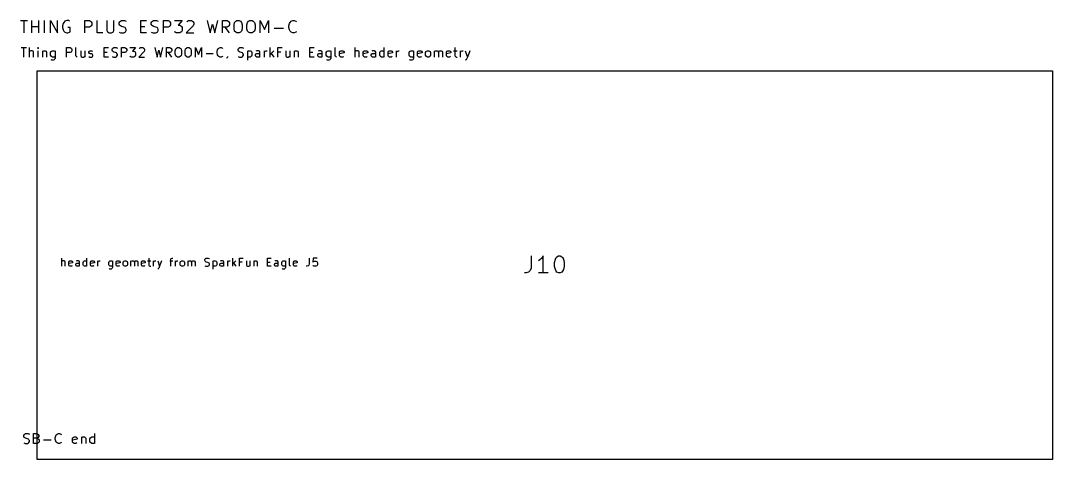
# Model space of a CAD drawing. Header units: inches. Extents: x -0.84 to 5.31, y 0.07 to 4.14.
# Drawn here: x 0.716 to 3.104, y 1.696 to 2.712 of the extents above; entities that cross this region are included whole.
import ezdxf

# ---------------------------------------------------------------- set-up
doc = ezdxf.new("R2010")
doc.units = ezdxf.units.IN
doc.header["$MEASUREMENT"] = 0
doc.layers.add('F.Silkscreen', color=41, linetype='CONTINUOUS', true_color=0xf2eda1)

msp = doc.modelspace()

# ---------------------------------------------------------------- linework, layer by layer
at = {"layer": 'F.Silkscreen', "linetype": 'CONTINUOUS'}
for p, q in [((0.7158, 2.7123), (0.732, 2.7123)), ((0.7239, 2.684), (0.7239, 2.7123)), ((0.7415, 2.684), (0.7415, 2.7123)), ((0.7577, 2.684), (0.7577, 2.7123)), ((0.7712, 2.684), (0.7712, 2.7123)), ((0.7847, 2.684), (0.7847, 2.7123)), ((0.7847, 2.7123), (0.8009, 2.684)), ((0.8009, 2.684), (0.8009, 2.7123)), ((0.8144, 2.7056), (0.813, 2.7002)), ((0.813, 2.7002), (0.813, 2.6961)), ((0.8157, 2.7083), (0.8144, 2.7056)), ((0.8184, 2.711), (0.8157, 2.7083)), ((0.8225, 2.7123), (0.8184, 2.711)), ((0.8265, 2.7123), (0.8225, 2.7123)), ((0.8292, 2.711), (0.8265, 2.7123)), ((0.8643, 2.684), (0.8643, 2.7123)), ((0.8643, 2.7123), (0.8751, 2.7123)), ((0.8751, 2.7123), (0.8778, 2.711)), ((0.8778, 2.711), (0.8792, 2.7096)), ((0.8792, 2.7002), (0.8778, 2.6988)), ((0.8792, 2.7096), (0.8805, 2.7069)), ((0.8805, 2.7029), (0.8792, 2.7002)), ((0.8805, 2.7069), (0.8805, 2.7029)), ((0.8927, 2.684), (0.8927, 2.7123)), ((0.9156, 2.7123), (0.9156, 2.6894)), ((0.9318, 2.6894), (0.9318, 2.7123)), ((0.944, 2.7069), (0.9453, 2.7096)), ((0.944, 2.7042), (0.944, 2.7069)), ((0.9453, 2.7015), (0.944, 2.7042)), ((0.9453, 2.7096), (0.9467, 2.711)), ((0.9467, 2.7002), (0.9453, 2.7015)), ((0.9467, 2.711), (0.9494, 2.7123)), ((0.9494, 2.6988), (0.9467, 2.7002)), ((0.9494, 2.7123), (0.9561, 2.7123)), ((0.9561, 2.7123), (0.9602, 2.711)), ((0.9939, 2.684), (0.9939, 2.7123)), ((0.9939, 2.7123), (1.0074, 2.7123)), ((1.0182, 2.7069), (1.0196, 2.7096)), ((1.0182, 2.7042), (1.0182, 2.7069)), ((1.0196, 2.7015), (1.0182, 2.7042)), ((1.0196, 2.7096), (1.0209, 2.711)), ((1.0209, 2.7002), (1.0196, 2.7015)), ((1.0209, 2.711), (1.0236, 2.7123)), ((1.0236, 2.6988), (1.0209, 2.7002)), ((1.0236, 2.7123), (1.0304, 2.7123)), ((1.0304, 2.7123), (1.0344, 2.711)), ((1.0466, 2.684), (1.0466, 2.7123)), ((1.0466, 2.7123), (1.0574, 2.7123)), ((1.0574, 2.7123), (1.0601, 2.711)), ((1.0601, 2.711), (1.0614, 2.7096)), ((1.0614, 2.7002), (1.0601, 2.6988)), ((1.0614, 2.7096), (1.0628, 2.7069)), ((1.0628, 2.7029), (1.0614, 2.7002)), ((1.0628, 2.7069), (1.0628, 2.7029)), ((1.0722, 2.7123), (1.0897, 2.7123)), ((1.0897, 2.7123), (1.0803, 2.7015)), ((1.0803, 2.7015), (1.0843, 2.7015)), ((1.0843, 2.7015), (1.087, 2.7002)), ((1.087, 2.7002), (1.0884, 2.6988)), ((1.1154, 2.7002), (1.0992, 2.684)), ((1.1005, 2.7096), (1.1019, 2.711)), ((1.1019, 2.711), (1.1046, 2.7123)), ((1.1046, 2.7123), (1.1113, 2.7123)), ((1.1113, 2.7123), (1.114, 2.711)), ((1.114, 2.711), (1.1154, 2.7096)), ((1.1154, 2.7096), (1.1167, 2.7069)), ((1.1167, 2.7042), (1.1154, 2.7002)), ((1.1167, 2.7069), (1.1167, 2.7042)), ((1.1478, 2.7123), (1.1545, 2.684)), ((1.1545, 2.684), (1.1599, 2.7042)), ((1.1599, 2.7042), (1.1653, 2.684)), ((1.1653, 2.684), (1.1721, 2.7123)), ((1.1829, 2.684), (1.1829, 2.7123)), ((1.1829, 2.7123), (1.1937, 2.7123)), ((1.1937, 2.7123), (1.1964, 2.711)), ((1.1964, 2.711), (1.1977, 2.7096)), ((1.1977, 2.7002), (1.1964, 2.6988)), ((1.1977, 2.7096), (1.1991, 2.7069)), ((1.1991, 2.7029), (1.1977, 2.7002)), ((1.1991, 2.7069), (1.1991, 2.7029)), ((1.2099, 2.7029), (1.2112, 2.7083)), ((1.2099, 2.6934), (1.2099, 2.7029)), ((1.2112, 2.7083), (1.2139, 2.711)), ((1.2139, 2.711), (1.2166, 2.7123)), ((1.2166, 2.7123), (1.222, 2.7123)), ((1.222, 2.7123), (1.2247, 2.711)), ((1.2247, 2.711), (1.2274, 2.7083)), ((1.2274, 2.7083), (1.2288, 2.7029)), ((1.2288, 2.7029), (1.2288, 2.6934)), ((1.2396, 2.7029), (1.2409, 2.7083)), ((1.2396, 2.6934), (1.2396, 2.7029)), ((1.2409, 2.7083), (1.2436, 2.711)), ((1.2436, 2.711), (1.2463, 2.7123)), ((1.2463, 2.7123), (1.2517, 2.7123)), ((1.2517, 2.7123), (1.2544, 2.711)), ((1.2544, 2.711), (1.2571, 2.7083)), ((1.2571, 2.7083), (1.2585, 2.7029)), ((1.2585, 2.7029), (1.2585, 2.6934)), ((1.2706, 2.684), (1.2706, 2.7123)), ((1.2706, 2.7123), (1.2801, 2.6921)), ((1.2801, 2.6921), (1.2895, 2.7123)), ((1.2895, 2.7123), (1.2895, 2.684)), ((1.3368, 2.7002), (1.3381, 2.7056)), ((1.3368, 2.6961), (1.3368, 2.7002)), ((1.3381, 2.7056), (1.3395, 2.7083)), ((1.3395, 2.7083), (1.3422, 2.711)), ((1.3422, 2.711), (1.3462, 2.7123)), ((1.3462, 2.7123), (1.3489, 2.7123)), ((1.3489, 2.7123), (1.353, 2.711)), ((1.353, 2.711), (1.3543, 2.7096)), ((0.7415, 2.6988), (0.7577, 2.6988)), ((0.813, 2.6961), (0.8144, 2.6907)), ((0.8144, 2.6907), (0.8157, 2.688)), ((0.8157, 2.688), (0.8184, 2.6853)), ((0.8184, 2.6853), (0.8225, 2.684)), ((0.8225, 2.684), (0.8252, 2.684)), ((0.8306, 2.6961), (0.8252, 2.6961)), ((0.8252, 2.684), (0.8292, 2.6853)), ((0.8292, 2.6853), (0.8306, 2.6867)), ((0.8306, 2.6867), (0.8306, 2.6961)), ((0.8751, 2.6975), (0.8643, 2.6975)), ((0.8778, 2.6988), (0.8751, 2.6975)), ((0.9062, 2.684), (0.8927, 2.684)), ((0.9156, 2.6894), (0.917, 2.6867)), ((0.917, 2.6867), (0.9183, 2.6853)), ((0.9183, 2.6853), (0.921, 2.684)), ((0.921, 2.684), (0.9264, 2.684)), ((0.9264, 2.684), (0.9291, 2.6853)), ((0.9291, 2.6853), (0.9305, 2.6867)), ((0.9305, 2.6867), (0.9318, 2.6894)), ((0.944, 2.6853), (0.948, 2.684)), ((0.948, 2.684), (0.9548, 2.684)), ((0.9548, 2.6975), (0.9494, 2.6988)), ((0.9575, 2.6961), (0.9548, 2.6975)), ((0.9548, 2.684), (0.9575, 2.6853)), ((0.9588, 2.6948), (0.9575, 2.6961)), ((0.9575, 2.6853), (0.9588, 2.6867)), ((0.9602, 2.6921), (0.9588, 2.6948)), ((0.9588, 2.6867), (0.9602, 2.6894)), ((0.9602, 2.6894), (0.9602, 2.6921)), ((0.9939, 2.6988), (1.0034, 2.6988)), ((1.0074, 2.684), (0.9939, 2.684)), ((1.0182, 2.6853), (1.0223, 2.684)), ((1.0223, 2.684), (1.029, 2.684)), ((1.029, 2.6975), (1.0236, 2.6988)), ((1.0317, 2.6961), (1.029, 2.6975)), ((1.029, 2.684), (1.0317, 2.6853)), ((1.0331, 2.6948), (1.0317, 2.6961)), ((1.0317, 2.6853), (1.0331, 2.6867)), ((1.0344, 2.6921), (1.0331, 2.6948)), ((1.0331, 2.6867), (1.0344, 2.6894)), ((1.0344, 2.6894), (1.0344, 2.6921)), ((1.0574, 2.6975), (1.0466, 2.6975)), ((1.0601, 2.6988), (1.0574, 2.6975)), ((1.0736, 2.6853), (1.0722, 2.6867)), ((1.0763, 2.684), (1.0736, 2.6853)), ((1.0843, 2.684), (1.0763, 2.684)), ((1.087, 2.6853), (1.0843, 2.684)), ((1.0884, 2.6867), (1.087, 2.6853)), ((1.0884, 2.6988), (1.0897, 2.6961)), ((1.0897, 2.6894), (1.0884, 2.6867)), ((1.0897, 2.6961), (1.0897, 2.6894)), ((1.0992, 2.684), (1.1167, 2.684)), ((1.1937, 2.6975), (1.1829, 2.6975)), ((1.1991, 2.684), (1.1896, 2.6975)), ((1.1964, 2.6988), (1.1937, 2.6975)), ((1.2112, 2.688), (1.2099, 2.6934)), ((1.2139, 2.6853), (1.2112, 2.688)), ((1.2166, 2.684), (1.2139, 2.6853)), ((1.222, 2.684), (1.2166, 2.684)), ((1.2247, 2.6853), (1.222, 2.684)), ((1.2274, 2.688), (1.2247, 2.6853)), ((1.2288, 2.6934), (1.2274, 2.688)), ((1.2409, 2.688), (1.2396, 2.6934)), ((1.2436, 2.6853), (1.2409, 2.688)), ((1.2463, 2.684), (1.2436, 2.6853)), ((1.2517, 2.684), (1.2463, 2.684)), ((1.2544, 2.6853), (1.2517, 2.684)), ((1.2571, 2.688), (1.2544, 2.6853)), ((1.2585, 2.6934), (1.2571, 2.688)), ((1.303, 2.6948), (1.3246, 2.6948)), ((1.3381, 2.6907), (1.3368, 2.6961)), ((1.3395, 2.688), (1.3381, 2.6907)), ((1.3422, 2.6853), (1.3395, 2.688)), ((1.3462, 2.684), (1.3422, 2.6853)), ((1.3489, 2.684), (1.3462, 2.684)), ((1.353, 2.6853), (1.3489, 2.684)), ((1.3543, 2.6867), (1.353, 2.6853)), ((0.7171, 2.6497), (0.7295, 2.6497)), ((0.7233, 2.628), (0.7233, 2.6497)), ((0.7367, 2.628), (0.7367, 2.6497)), ((0.7377, 2.6414), (0.7367, 2.6404)), ((0.7398, 2.6425), (0.7377, 2.6414)), ((0.7429, 2.6425), (0.7398, 2.6425)), ((0.7449, 2.6414), (0.7429, 2.6425)), ((0.746, 2.6394), (0.7449, 2.6414)), ((0.746, 2.628), (0.746, 2.6394)), ((0.7563, 2.6497), (0.7552, 2.6486)), ((0.7552, 2.6486), (0.7563, 2.6476)), ((0.7573, 2.6486), (0.7563, 2.6497)), ((0.7563, 2.6497), (0.7563, 2.6476)), ((0.7563, 2.6476), (0.7573, 2.6486)), ((0.7563, 2.628), (0.7563, 2.6425)), ((0.7666, 2.6425), (0.7666, 2.628)), ((0.7666, 2.6404), (0.7676, 2.6414)), ((0.7676, 2.6414), (0.7697, 2.6425)), ((0.7697, 2.6425), (0.7728, 2.6425)), ((0.7728, 2.6425), (0.7748, 2.6414)), ((0.7748, 2.6414), (0.7759, 2.6394)), ((0.7759, 2.6394), (0.7759, 2.628)), ((0.7852, 2.6383), (0.7862, 2.6404)), ((0.7852, 2.6321), (0.7852, 2.6383)), ((0.7862, 2.6301), (0.7852, 2.6321)), ((0.7862, 2.6404), (0.7872, 2.6414)), ((0.7872, 2.6291), (0.7862, 2.6301)), ((0.7872, 2.6414), (0.7893, 2.6425)), ((0.7893, 2.628), (0.7872, 2.6291)), ((0.7893, 2.6425), (0.7934, 2.6425)), ((0.7934, 2.628), (0.7893, 2.628)), ((0.7934, 2.6425), (0.7955, 2.6414)), ((0.7955, 2.6291), (0.7934, 2.628)), ((0.7955, 2.6425), (0.7955, 2.6249)), ((0.8223, 2.628), (0.8223, 2.6497)), ((0.8223, 2.6497), (0.8305, 2.6497)), ((0.8305, 2.6383), (0.8223, 2.6383)), ((0.8305, 2.6497), (0.8326, 2.6486)), ((0.8326, 2.6394), (0.8305, 2.6383)), ((0.8326, 2.6486), (0.8336, 2.6476)), ((0.8336, 2.6404), (0.8326, 2.6394)), ((0.8336, 2.6476), (0.8346, 2.6456)), ((0.8346, 2.6425), (0.8336, 2.6404)), ((0.8346, 2.6456), (0.8346, 2.6425)), ((0.8439, 2.6311), (0.8439, 2.6497)), ((0.845, 2.6291), (0.8439, 2.6311)), ((0.847, 2.628), (0.845, 2.6291)), ((0.8553, 2.6425), (0.8553, 2.6311)), ((0.8553, 2.6311), (0.8563, 2.6291)), ((0.8563, 2.6291), (0.8584, 2.628)), ((0.8584, 2.628), (0.8615, 2.628)), ((0.8615, 2.628), (0.8635, 2.6291)), ((0.8635, 2.6291), (0.8645, 2.6301)), ((0.8645, 2.6425), (0.8645, 2.628)), ((0.8738, 2.6394), (0.8749, 2.6414)), ((0.8738, 2.6383), (0.8738, 2.6394)), ((0.8749, 2.6363), (0.8738, 2.6383)), ((0.8738, 2.6291), (0.8759, 2.628)), ((0.8749, 2.6414), (0.8769, 2.6425)), ((0.8769, 2.6352), (0.8749, 2.6363)), ((0.8759, 2.628), (0.88, 2.628)), ((0.8769, 2.6425), (0.88, 2.6425)), ((0.88, 2.6352), (0.8769, 2.6352)), ((0.88, 2.6425), (0.8821, 2.6414)), ((0.8821, 2.6342), (0.88, 2.6352)), ((0.88, 2.628), (0.8821, 2.6291)), ((0.8831, 2.6321), (0.8821, 2.6342)), ((0.8821, 2.6291), (0.8831, 2.6311)), ((0.8831, 2.6311), (0.8831, 2.6321)), ((0.9089, 2.628), (0.9089, 2.6497)), ((0.9089, 2.6497), (0.9192, 2.6497)), ((0.9089, 2.6394), (0.9161, 2.6394)), ((0.9192, 2.628), (0.9089, 2.628)), ((0.9274, 2.6456), (0.9285, 2.6476)), ((0.9274, 2.6435), (0.9274, 2.6456)), ((0.9285, 2.6414), (0.9274, 2.6435)), ((0.9274, 2.6291), (0.9305, 2.628)), ((0.9285, 2.6476), (0.9295, 2.6486)), ((0.9295, 2.6404), (0.9285, 2.6414)), ((0.9295, 2.6486), (0.9316, 2.6497)), ((0.9316, 2.6394), (0.9295, 2.6404)), ((0.9305, 2.628), (0.9357, 2.628)), ((0.9316, 2.6497), (0.9367, 2.6497)), ((0.9357, 2.6383), (0.9316, 2.6394)), ((0.9378, 2.6373), (0.9357, 2.6383)), ((0.9357, 2.628), (0.9378, 2.6291)), ((0.9367, 2.6497), (0.9398, 2.6486)), ((0.9388, 2.6363), (0.9378, 2.6373)), ((0.9378, 2.6291), (0.9388, 2.6301)), ((0.9398, 2.6342), (0.9388, 2.6363)), ((0.9388, 2.6301), (0.9398, 2.6321)), ((0.9398, 2.6321), (0.9398, 2.6342)), ((0.9491, 2.628), (0.9491, 2.6497)), ((0.9491, 2.6497), (0.9573, 2.6497)), ((0.9573, 2.6383), (0.9491, 2.6383)), ((0.9573, 2.6497), (0.9594, 2.6486)), ((0.9594, 2.6394), (0.9573, 2.6383)), ((0.9594, 2.6486), (0.9604, 2.6476)), ((0.9604, 2.6404), (0.9594, 2.6394)), ((0.9604, 2.6476), (0.9615, 2.6456)), ((0.9615, 2.6425), (0.9604, 2.6404)), ((0.9615, 2.6456), (0.9615, 2.6425)), ((0.9687, 2.6497), (0.9821, 2.6497)), ((0.9697, 2.6291), (0.9687, 2.6301)), ((0.9718, 2.628), (0.9697, 2.6291)), ((0.978, 2.628), (0.9718, 2.628)), ((0.9821, 2.6497), (0.9749, 2.6414)), ((0.9749, 2.6414), (0.978, 2.6414)), ((0.978, 2.6414), (0.98, 2.6404)), ((0.98, 2.6291), (0.978, 2.628)), ((0.98, 2.6404), (0.9811, 2.6394)), ((0.9811, 2.6301), (0.98, 2.6291)), ((0.9811, 2.6394), (0.9821, 2.6373)), ((0.9821, 2.6321), (0.9811, 2.6301)), ((0.9821, 2.6373), (0.9821, 2.6321)), ((1.0017, 2.6404), (0.9893, 2.628)), ((0.9893, 2.628), (1.0027, 2.628)), ((0.9903, 2.6476), (0.9914, 2.6486)), ((0.9914, 2.6486), (0.9934, 2.6497)), ((0.9934, 2.6497), (0.9986, 2.6497)), ((0.9986, 2.6497), (1.0007, 2.6486)), ((1.0007, 2.6486), (1.0017, 2.6476)), ((1.0017, 2.6476), (1.0027, 2.6456)), ((1.0027, 2.6435), (1.0017, 2.6404)), ((1.0027, 2.6456), (1.0027, 2.6435)), ((1.0264, 2.6497), (1.0316, 2.628)), ((1.0316, 2.628), (1.0357, 2.6435)), ((1.0357, 2.6435), (1.0398, 2.628)), ((1.0398, 2.628), (1.045, 2.6497)), ((1.0532, 2.628), (1.0532, 2.6497)), ((1.0532, 2.6497), (1.0615, 2.6497)), ((1.0615, 2.6383), (1.0532, 2.6383)), ((1.0656, 2.628), (1.0584, 2.6383)), ((1.0615, 2.6497), (1.0636, 2.6486)), ((1.0636, 2.6394), (1.0615, 2.6383)), ((1.0636, 2.6486), (1.0646, 2.6476)), ((1.0646, 2.6404), (1.0636, 2.6394)), ((1.0646, 2.6476), (1.0656, 2.6456)), ((1.0656, 2.6425), (1.0646, 2.6404)), ((1.0656, 2.6456), (1.0656, 2.6425)), ((1.0739, 2.6425), (1.0749, 2.6466)), ((1.0739, 2.6352), (1.0739, 2.6425)), ((1.0749, 2.6311), (1.0739, 2.6352)), ((1.0749, 2.6466), (1.077, 2.6486)), ((1.077, 2.6291), (1.0749, 2.6311)), ((1.077, 2.6486), (1.079, 2.6497)), ((1.079, 2.628), (1.077, 2.6291)), ((1.079, 2.6497), (1.0831, 2.6497)), ((1.0831, 2.628), (1.079, 2.628)), ((1.0831, 2.6497), (1.0852, 2.6486)), ((1.0852, 2.6291), (1.0831, 2.628)), ((1.0852, 2.6486), (1.0873, 2.6466)), ((1.0873, 2.6311), (1.0852, 2.6291)), ((1.0873, 2.6466), (1.0883, 2.6425)), ((1.0883, 2.6352), (1.0873, 2.6311)), ((1.0883, 2.6425), (1.0883, 2.6352)), ((1.0966, 2.6425), (1.0976, 2.6466)), ((1.0966, 2.6352), (1.0966, 2.6425)), ((1.0976, 2.6311), (1.0966, 2.6352)), ((1.0976, 2.6466), (1.0996, 2.6486)), ((1.0996, 2.6291), (1.0976, 2.6311)), ((1.0996, 2.6486), (1.1017, 2.6497)), ((1.1017, 2.628), (1.0996, 2.6291)), ((1.1017, 2.6497), (1.1058, 2.6497)), ((1.1058, 2.628), (1.1017, 2.628)), ((1.1058, 2.6497), (1.1079, 2.6486)), ((1.1079, 2.6291), (1.1058, 2.628)), ((1.1079, 2.6486), (1.11, 2.6466)), ((1.11, 2.6311), (1.1079, 2.6291)), ((1.11, 2.6466), (1.111, 2.6425)), ((1.111, 2.6352), (1.11, 2.6311)), ((1.111, 2.6425), (1.111, 2.6352)), ((1.1203, 2.628), (1.1203, 2.6497)), ((1.1203, 2.6497), (1.1275, 2.6342)), ((1.1275, 2.6342), (1.1347, 2.6497)), ((1.1347, 2.6497), (1.1347, 2.628)), ((1.145, 2.6363), (1.1615, 2.6363)), ((1.1708, 2.6404), (1.1718, 2.6445)), ((1.1708, 2.6373), (1.1708, 2.6404)), ((1.1718, 2.6332), (1.1708, 2.6373)), ((1.1718, 2.6445), (1.1729, 2.6466)), ((1.1729, 2.6311), (1.1718, 2.6332)), ((1.1729, 2.6466), (1.1749, 2.6486)), ((1.1749, 2.6291), (1.1729, 2.6311)), ((1.1749, 2.6486), (1.178, 2.6497)), ((1.178, 2.628), (1.1749, 2.6291)), ((1.178, 2.6497), (1.1801, 2.6497)), ((1.1801, 2.628), (1.178, 2.628)), ((1.1801, 2.6497), (1.1832, 2.6486)), ((1.1832, 2.6291), (1.1801, 2.628)), ((1.1832, 2.6486), (1.1842, 2.6476)), ((1.1842, 2.6301), (1.1832, 2.6291)), ((1.1945, 2.628), (1.1935, 2.626)), ((1.1945, 2.6291), (1.1945, 2.628)), ((1.2193, 2.6456), (1.2203, 2.6476)), ((1.2193, 2.6435), (1.2193, 2.6456)), ((1.2203, 2.6414), (1.2193, 2.6435)), ((1.2193, 2.6291), (1.2223, 2.628)), ((1.2203, 2.6476), (1.2213, 2.6486)), ((1.2213, 2.6404), (1.2203, 2.6414)), ((1.2213, 2.6486), (1.2234, 2.6497)), ((1.2234, 2.6394), (1.2213, 2.6404)), ((1.2223, 2.628), (1.2275, 2.628)), ((1.2234, 2.6497), (1.2285, 2.6497)), ((1.2275, 2.6383), (1.2234, 2.6394)), ((1.2296, 2.6373), (1.2275, 2.6383)), ((1.2275, 2.628), (1.2296, 2.6291)), ((1.2285, 2.6497), (1.2316, 2.6486)), ((1.2306, 2.6363), (1.2296, 2.6373)), ((1.2296, 2.6291), (1.2306, 2.6301)), ((1.2316, 2.6342), (1.2306, 2.6363)), ((1.2306, 2.6301), (1.2316, 2.6321)), ((1.2316, 2.6321), (1.2316, 2.6342)), ((1.2409, 2.6425), (1.2409, 2.6208)), ((1.2409, 2.6414), (1.243, 2.6425)), ((1.243, 2.628), (1.2409, 2.6291)), ((1.243, 2.6425), (1.2471, 2.6425)), ((1.2471, 2.628), (1.243, 2.628)), ((1.2471, 2.6425), (1.2492, 2.6414)), ((1.2492, 2.6291), (1.2471, 2.628)), ((1.2492, 2.6414), (1.2502, 2.6404)), ((1.2502, 2.6301), (1.2492, 2.6291)), ((1.2502, 2.6404), (1.2512, 2.6383)), ((1.2512, 2.6321), (1.2502, 2.6301)), ((1.2512, 2.6383), (1.2512, 2.6321)), ((1.2595, 2.6332), (1.2605, 2.6352)), ((1.2595, 2.6311), (1.2595, 2.6332)), ((1.2605, 2.6291), (1.2595, 2.6311)), ((1.2626, 2.6425), (1.2605, 2.6414)), ((1.2605, 2.6352), (1.2626, 2.6363)), ((1.2626, 2.628), (1.2605, 2.6291)), ((1.2667, 2.6425), (1.2626, 2.6425)), ((1.2626, 2.6363), (1.2677, 2.6363)), ((1.2677, 2.628), (1.2626, 2.628)), ((1.2687, 2.6414), (1.2667, 2.6425)), ((1.2677, 2.6363), (1.2698, 2.6373)), ((1.2698, 2.6291), (1.2677, 2.628)), ((1.2698, 2.6394), (1.2687, 2.6414)), ((1.2698, 2.628), (1.2698, 2.6394)), ((1.2801, 2.628), (1.2801, 2.6425)), ((1.2801, 2.6383), (1.2811, 2.6404)), ((1.2811, 2.6404), (1.2822, 2.6414)), ((1.2822, 2.6414), (1.2842, 2.6425)), ((1.2842, 2.6425), (1.2863, 2.6425)), ((1.2935, 2.628), (1.2935, 2.6497)), ((1.3017, 2.6425), (1.2935, 2.6342)), ((1.2956, 2.6363), (1.3017, 2.628)), ((1.311, 2.628), (1.311, 2.6497)), ((1.311, 2.6497), (1.3213, 2.6497)), ((1.3182, 2.6394), (1.311, 2.6394)), ((1.3296, 2.6425), (1.3296, 2.6311)), ((1.3296, 2.6311), (1.3306, 2.6291)), ((1.3306, 2.6291), (1.3327, 2.628)), ((1.3327, 2.628), (1.3358, 2.628)), ((1.3358, 2.628), (1.3378, 2.6291)), ((1.3378, 2.6291), (1.3389, 2.6301)), ((1.3389, 2.6425), (1.3389, 2.628)), ((1.3492, 2.6425), (1.3492, 2.628)), ((1.3492, 2.6404), (1.3502, 2.6414)), ((1.3502, 2.6414), (1.3523, 2.6425)), ((1.3523, 2.6425), (1.3554, 2.6425)), ((1.3554, 2.6425), (1.3574, 2.6414)), ((1.3574, 2.6414), (1.3585, 2.6394)), ((1.3585, 2.6394), (1.3585, 2.628)), ((1.3853, 2.628), (1.3853, 2.6497)), ((1.3853, 2.6497), (1.3956, 2.6497)), ((1.3853, 2.6394), (1.3925, 2.6394)), ((1.3956, 2.628), (1.3853, 2.628)), ((1.4038, 2.6332), (1.4049, 2.6352)), ((1.4038, 2.6311), (1.4038, 2.6332)), ((1.4049, 2.6291), (1.4038, 2.6311)), ((1.4069, 2.6425), (1.4049, 2.6414)), ((1.4049, 2.6352), (1.4069, 2.6363)), ((1.4069, 2.628), (1.4049, 2.6291)), ((1.411, 2.6425), (1.4069, 2.6425)), ((1.4069, 2.6363), (1.4121, 2.6363)), ((1.4121, 2.628), (1.4069, 2.628)), ((1.4131, 2.6414), (1.411, 2.6425)), ((1.4121, 2.6363), (1.4141, 2.6373)), ((1.4141, 2.6291), (1.4121, 2.628)), ((1.4141, 2.6394), (1.4131, 2.6414)), ((1.4141, 2.628), (1.4141, 2.6394)), ((1.4234, 2.6383), (1.4244, 2.6404)), ((1.4234, 2.6321), (1.4234, 2.6383)), ((1.4244, 2.6301), (1.4234, 2.6321)), ((1.4244, 2.6404), (1.4255, 2.6414)), ((1.4255, 2.6291), (1.4244, 2.6301)), ((1.4255, 2.6414), (1.4275, 2.6425)), ((1.4275, 2.628), (1.4255, 2.6291)), ((1.4275, 2.6425), (1.4317, 2.6425)), ((1.4317, 2.628), (1.4275, 2.628)), ((1.4317, 2.6425), (1.4337, 2.6414)), ((1.4337, 2.6291), (1.4317, 2.628)), ((1.4337, 2.6425), (1.4337, 2.6249)), ((1.444, 2.6311), (1.444, 2.6497)), ((1.4451, 2.6291), (1.444, 2.6311)), ((1.4471, 2.628), (1.4451, 2.6291)), ((1.4543, 2.6394), (1.4554, 2.6414)), ((1.4543, 2.6311), (1.4543, 2.6394)), ((1.4647, 2.6373), (1.4543, 2.6352)), ((1.4554, 2.6291), (1.4543, 2.6311)), ((1.4554, 2.6414), (1.4574, 2.6425)), ((1.4574, 2.628), (1.4554, 2.6291)), ((1.4574, 2.6425), (1.4616, 2.6425)), ((1.4616, 2.628), (1.4574, 2.628)), ((1.4616, 2.6425), (1.4636, 2.6414)), ((1.4636, 2.6291), (1.4616, 2.628)), ((1.4636, 2.6414), (1.4647, 2.6394)), ((1.4647, 2.6394), (1.4647, 2.6373)), ((1.4904, 2.628), (1.4904, 2.6497)), ((1.4915, 2.6414), (1.4904, 2.6404)), ((1.4935, 2.6425), (1.4915, 2.6414)), ((1.4966, 2.6425), (1.4935, 2.6425)), ((1.4987, 2.6414), (1.4966, 2.6425)), ((1.4997, 2.6394), (1.4987, 2.6414)), ((1.4997, 2.628), (1.4997, 2.6394)), ((1.509, 2.6394), (1.51, 2.6414)), ((1.509, 2.6311), (1.509, 2.6394)), ((1.5193, 2.6373), (1.509, 2.6352)), ((1.51, 2.6291), (1.509, 2.6311)), ((1.51, 2.6414), (1.5121, 2.6425)), ((1.5121, 2.628), (1.51, 2.6291)), ((1.5121, 2.6425), (1.5162, 2.6425)), ((1.5162, 2.628), (1.5121, 2.628)), ((1.5162, 2.6425), (1.5183, 2.6414)), ((1.5183, 2.6291), (1.5162, 2.628)), ((1.5183, 2.6414), (1.5193, 2.6394)), ((1.5193, 2.6394), (1.5193, 2.6373)), ((1.5276, 2.6332), (1.5286, 2.6352)), ((1.5276, 2.6311), (1.5276, 2.6332)), ((1.5286, 2.6291), (1.5276, 2.6311)), ((1.5307, 2.6425), (1.5286, 2.6414)), ((1.5286, 2.6352), (1.5307, 2.6363)), ((1.5307, 2.628), (1.5286, 2.6291)), ((1.5348, 2.6425), (1.5307, 2.6425)), ((1.5307, 2.6363), (1.5358, 2.6363)), ((1.5358, 2.628), (1.5307, 2.628)), ((1.5368, 2.6414), (1.5348, 2.6425)), ((1.5358, 2.6363), (1.5379, 2.6373)), ((1.5379, 2.6291), (1.5358, 2.628)), ((1.5379, 2.6394), (1.5368, 2.6414)), ((1.5379, 2.628), (1.5379, 2.6394)), ((1.5472, 2.6383), (1.5482, 2.6404)), ((1.5472, 2.6321), (1.5472, 2.6383)), ((1.5482, 2.6301), (1.5472, 2.6321)), ((1.5482, 2.6404), (1.5492, 2.6414)), ((1.5492, 2.6291), (1.5482, 2.6301)), ((1.5492, 2.6414), (1.5513, 2.6425)), ((1.5513, 2.628), (1.5492, 2.6291)), ((1.5513, 2.6425), (1.5554, 2.6425)), ((1.5554, 2.628), (1.5513, 2.628)), ((1.5554, 2.6425), (1.5575, 2.6414)), ((1.5575, 2.6291), (1.5554, 2.628)), ((1.5575, 2.628), (1.5575, 2.6497)), ((1.5667, 2.6394), (1.5678, 2.6414)), ((1.5667, 2.6311), (1.5667, 2.6394)), ((1.5771, 2.6373), (1.5667, 2.6352)), ((1.5678, 2.6291), (1.5667, 2.6311)), ((1.5678, 2.6414), (1.5698, 2.6425)), ((1.5698, 2.628), (1.5678, 2.6291)), ((1.5698, 2.6425), (1.574, 2.6425)), ((1.574, 2.628), (1.5698, 2.628)), ((1.574, 2.6425), (1.576, 2.6414)), ((1.576, 2.6291), (1.574, 2.628)), ((1.576, 2.6414), (1.5771, 2.6394)), ((1.5771, 2.6394), (1.5771, 2.6373)), ((1.5863, 2.628), (1.5863, 2.6425)), ((1.5863, 2.6383), (1.5874, 2.6404)), ((1.5874, 2.6404), (1.5884, 2.6414)), ((1.5884, 2.6414), (1.5905, 2.6425)), ((1.5905, 2.6425), (1.5925, 2.6425)), ((1.6152, 2.6383), (1.6162, 2.6404)), ((1.6152, 2.6321), (1.6152, 2.6383)), ((1.6162, 2.6301), (1.6152, 2.6321)), ((1.6162, 2.6404), (1.6173, 2.6414)), ((1.6173, 2.6291), (1.6162, 2.6301)), ((1.6173, 2.6414), (1.6193, 2.6425)), ((1.6193, 2.628), (1.6173, 2.6291)), ((1.6193, 2.6425), (1.6235, 2.6425)), ((1.6235, 2.628), (1.6193, 2.628)), ((1.6235, 2.6425), (1.6255, 2.6414)), ((1.6255, 2.6291), (1.6235, 2.628)), ((1.6255, 2.6425), (1.6255, 2.6249)), ((1.6348, 2.6394), (1.6358, 2.6414)), ((1.6348, 2.6311), (1.6348, 2.6394)), ((1.6451, 2.6373), (1.6348, 2.6352)), ((1.6358, 2.6291), (1.6348, 2.6311)), ((1.6358, 2.6414), (1.6379, 2.6425)), ((1.6379, 2.628), (1.6358, 2.6291)), ((1.6379, 2.6425), (1.642, 2.6425)), ((1.642, 2.628), (1.6379, 2.628)), ((1.642, 2.6425), (1.6441, 2.6414)), ((1.6441, 2.6291), (1.642, 2.628)), ((1.6441, 2.6414), (1.6451, 2.6394)), ((1.6451, 2.6394), (1.6451, 2.6373)), ((1.6534, 2.6383), (1.6544, 2.6404)), ((1.6534, 2.6321), (1.6534, 2.6383)), ((1.6544, 2.6301), (1.6534, 2.6321)), ((1.6544, 2.6404), (1.6554, 2.6414)), ((1.6554, 2.6291), (1.6544, 2.6301)), ((1.6554, 2.6414), (1.6575, 2.6425)), ((1.6575, 2.628), (1.6554, 2.6291)), ((1.6575, 2.6425), (1.6606, 2.6425)), ((1.6606, 2.628), (1.6575, 2.628)), ((1.6606, 2.6425), (1.6626, 2.6414)), ((1.6626, 2.6291), (1.6606, 2.628)), ((1.6626, 2.6414), (1.6637, 2.6404)), ((1.6637, 2.6301), (1.6626, 2.6291)), ((1.6637, 2.6404), (1.6647, 2.6383)), ((1.6647, 2.6321), (1.6637, 2.6301)), ((1.6647, 2.6383), (1.6647, 2.6321)), ((1.674, 2.628), (1.674, 2.6425)), ((1.674, 2.6404), (1.675, 2.6414)), ((1.675, 2.6414), (1.6771, 2.6425)), ((1.6771, 2.6425), (1.6802, 2.6425)), ((1.6802, 2.6425), (1.6822, 2.6414)), ((1.6822, 2.6414), (1.6833, 2.6394)), ((1.6833, 2.6394), (1.6843, 2.6414)), ((1.6833, 2.6394), (1.6833, 2.628)), ((1.6843, 2.6414), (1.6864, 2.6425)), ((1.6864, 2.6425), (1.6894, 2.6425)), ((1.6894, 2.6425), (1.6915, 2.6414)), ((1.6915, 2.6414), (1.6925, 2.6394)), ((1.6925, 2.6394), (1.6925, 2.628)), ((1.7018, 2.6394), (1.7028, 2.6414)), ((1.7018, 2.6311), (1.7018, 2.6394)), ((1.7121, 2.6373), (1.7018, 2.6352)), ((1.7028, 2.6291), (1.7018, 2.6311)), ((1.7028, 2.6414), (1.7049, 2.6425)), ((1.7049, 2.628), (1.7028, 2.6291)), ((1.7049, 2.6425), (1.709, 2.6425)), ((1.709, 2.628), (1.7049, 2.628)), ((1.709, 2.6425), (1.7111, 2.6414)), ((1.7111, 2.6291), (1.709, 2.628)), ((1.7111, 2.6414), (1.7121, 2.6394)), ((1.7121, 2.6394), (1.7121, 2.6373)), ((1.7183, 2.6425), (1.7266, 2.6425)), ((1.7214, 2.6497), (1.7214, 2.6311)), ((1.7214, 2.6311), (1.7224, 2.6291)), ((1.7224, 2.6291), (1.7245, 2.628)), ((1.7245, 2.628), (1.7266, 2.628)), ((1.7338, 2.628), (1.7338, 2.6425)), ((1.7338, 2.6383), (1.7348, 2.6404)), ((1.7348, 2.6404), (1.7358, 2.6414)), ((1.7358, 2.6414), (1.7379, 2.6425)), ((1.7379, 2.6425), (1.74, 2.6425)), ((1.7451, 2.6425), (1.7503, 2.628)), ((1.7503, 2.628), (1.7482, 2.6229)), ((1.7554, 2.6425), (1.7503, 2.628)), ((0.7882, 2.6208), (0.7862, 2.6218)), ((0.7913, 2.6208), (0.7882, 2.6208)), ((0.7934, 2.6218), (0.7913, 2.6208)), ((0.7944, 2.6229), (0.7934, 2.6218)), ((0.7955, 2.6249), (0.7944, 2.6229)), ((1.1935, 2.626), (1.1924, 2.6249)), ((1.4265, 2.6208), (1.4244, 2.6218)), ((1.4296, 2.6208), (1.4265, 2.6208)), ((1.4317, 2.6218), (1.4296, 2.6208)), ((1.4327, 2.6229), (1.4317, 2.6218)), ((1.4337, 2.6249), (1.4327, 2.6229)), ((1.6183, 2.6208), (1.6162, 2.6218)), ((1.6214, 2.6208), (1.6183, 2.6208)), ((1.6235, 2.6218), (1.6214, 2.6208)), ((1.6245, 2.6229), (1.6235, 2.6218)), ((1.6255, 2.6249), (1.6245, 2.6229)), ((1.7472, 2.6218), (1.7451, 2.6208)), ((1.7482, 2.6229), (1.7472, 2.6218)), ((0.7544, 2.5957), (3.1044, 2.5957)), ((0.7544, 1.6957), (0.7544, 2.5957)), ((3.1044, 2.5957), (3.1044, 1.6957)), ((0.811, 2.1431), (0.811, 2.162)), ((0.8119, 2.1548), (0.811, 2.1539)), ((0.8137, 2.1557), (0.8119, 2.1548)), ((0.8164, 2.1557), (0.8137, 2.1557)), ((0.8182, 2.1548), (0.8164, 2.1557)), ((0.8191, 2.153), (0.8182, 2.1548)), ((0.8191, 2.1431), (0.8191, 2.153)), ((0.8271, 2.153), (0.828, 2.1548)), ((0.8271, 2.1458), (0.8271, 2.153)), ((0.8361, 2.1512), (0.8271, 2.1494)), ((0.828, 2.1548), (0.8298, 2.1557)), ((0.8298, 2.1557), (0.8334, 2.1557)), ((0.8334, 2.1557), (0.8352, 2.1548)), ((0.8352, 2.1548), (0.8361, 2.153)), ((0.8361, 2.153), (0.8361, 2.1512)), ((0.846, 2.1557), (0.8442, 2.1548)), ((0.8442, 2.1494), (0.846, 2.1503)), ((0.8496, 2.1557), (0.846, 2.1557)), ((0.846, 2.1503), (0.8505, 2.1503)), ((0.8514, 2.1548), (0.8496, 2.1557)), ((0.8505, 2.1503), (0.8523, 2.1512)), ((0.8523, 2.153), (0.8514, 2.1548)), ((0.8523, 2.1431), (0.8523, 2.153)), ((0.8604, 2.1521), (0.8613, 2.1539)), ((0.8604, 2.1467), (0.8604, 2.1521)), ((0.8613, 2.1539), (0.8622, 2.1548)), ((0.8622, 2.1548), (0.864, 2.1557)), ((0.864, 2.1557), (0.8676, 2.1557)), ((0.8676, 2.1557), (0.8694, 2.1548)), ((0.8694, 2.1431), (0.8694, 2.162)), ((0.8775, 2.153), (0.8784, 2.1548)), ((0.8775, 2.1458), (0.8775, 2.153)), ((0.8865, 2.1512), (0.8775, 2.1494)), ((0.8784, 2.1548), (0.8802, 2.1557)), ((0.8802, 2.1557), (0.8838, 2.1557)), ((0.8838, 2.1557), (0.8856, 2.1548)), ((0.8856, 2.1548), (0.8865, 2.153)), ((0.8865, 2.153), (0.8865, 2.1512)), ((0.8946, 2.1431), (0.8946, 2.1557)), ((0.8946, 2.1521), (0.8955, 2.1539)), ((0.8955, 2.1539), (0.8964, 2.1548)), ((0.8964, 2.1548), (0.8982, 2.1557)), ((0.8982, 2.1557), (0.9, 2.1557)), ((0.9198, 2.1521), (0.9207, 2.1539)), ((0.9198, 2.1467), (0.9198, 2.1521)), ((0.9207, 2.1539), (0.9216, 2.1548)), ((0.9216, 2.1548), (0.9234, 2.1557)), ((0.9234, 2.1557), (0.927, 2.1557)), ((0.927, 2.1557), (0.9288, 2.1548)), ((0.9288, 2.1557), (0.9288, 2.1404)), ((0.9369, 2.153), (0.9378, 2.1548)), ((0.9369, 2.1458), (0.9369, 2.153)), ((0.9459, 2.1512), (0.9369, 2.1494)), ((0.9378, 2.1548), (0.9396, 2.1557)), ((0.9396, 2.1557), (0.9432, 2.1557)), ((0.9432, 2.1557), (0.945, 2.1548)), ((0.945, 2.1548), (0.9459, 2.153)), ((0.9459, 2.153), (0.9459, 2.1512)), ((0.9531, 2.1521), (0.954, 2.1539)), ((0.9531, 2.1467), (0.9531, 2.1521)), ((0.954, 2.1539), (0.9549, 2.1548)), ((0.9549, 2.1548), (0.9567, 2.1557)), ((0.9567, 2.1557), (0.9594, 2.1557)), ((0.9594, 2.1557), (0.9612, 2.1548)), ((0.9612, 2.1548), (0.9621, 2.1539)), ((0.9621, 2.1539), (0.963, 2.1521)), ((0.963, 2.1521), (0.963, 2.1467)), ((0.9711, 2.1431), (0.9711, 2.1557)), ((0.9711, 2.1539), (0.972, 2.1548)), ((0.972, 2.1548), (0.9738, 2.1557)), ((0.9738, 2.1557), (0.9765, 2.1557)), ((0.9765, 2.1557), (0.9783, 2.1548)), ((0.9783, 2.1548), (0.9792, 2.153)), ((0.9792, 2.153), (0.9801, 2.1548)), ((0.9792, 2.153), (0.9792, 2.1431)), ((0.9801, 2.1548), (0.9819, 2.1557)), ((0.9819, 2.1557), (0.9846, 2.1557)), ((0.9846, 2.1557), (0.9864, 2.1548)), ((0.9864, 2.1548), (0.9873, 2.153)), ((0.9873, 2.153), (0.9873, 2.1431)), ((0.9954, 2.153), (0.9963, 2.1548)), ((0.9954, 2.1458), (0.9954, 2.153)), ((1.0044, 2.1512), (0.9954, 2.1494)), ((0.9963, 2.1548), (0.9981, 2.1557)), ((0.9981, 2.1557), (1.0017, 2.1557)), ((1.0017, 2.1557), (1.0035, 2.1548)), ((1.0035, 2.1548), (1.0044, 2.153)), ((1.0044, 2.153), (1.0044, 2.1512)), ((1.0098, 2.1557), (1.017, 2.1557)), ((1.0125, 2.162), (1.0125, 2.1458)), ((1.0233, 2.1431), (1.0233, 2.1557)), ((1.0233, 2.1521), (1.0242, 2.1539)), ((1.0242, 2.1539), (1.0251, 2.1548)), ((1.0251, 2.1548), (1.0269, 2.1557)), ((1.0269, 2.1557), (1.0287, 2.1557)), ((1.0332, 2.1557), (1.0377, 2.1431)), ((1.0422, 2.1557), (1.0377, 2.1431)), ((1.0611, 2.1557), (1.0683, 2.1557)), ((1.0638, 2.1593), (1.0647, 2.1611)), ((1.0638, 2.1431), (1.0638, 2.1593)), ((1.0647, 2.1611), (1.0665, 2.162)), ((1.0665, 2.162), (1.0683, 2.162)), ((1.0746, 2.1431), (1.0746, 2.1557)), ((1.0746, 2.1521), (1.0755, 2.1539)), ((1.0755, 2.1539), (1.0764, 2.1548)), ((1.0764, 2.1548), (1.0782, 2.1557)), ((1.0782, 2.1557), (1.08, 2.1557)), ((1.0854, 2.1521), (1.0863, 2.1539)), ((1.0854, 2.1467), (1.0854, 2.1521)), ((1.0863, 2.1539), (1.0872, 2.1548)), ((1.0872, 2.1548), (1.089, 2.1557)), ((1.089, 2.1557), (1.0917, 2.1557)), ((1.0917, 2.1557), (1.0935, 2.1548)), ((1.0935, 2.1548), (1.0944, 2.1539)), ((1.0944, 2.1539), (1.0953, 2.1521)), ((1.0953, 2.1521), (1.0953, 2.1467)), ((1.1034, 2.1431), (1.1034, 2.1557)), ((1.1034, 2.1539), (1.1043, 2.1548)), ((1.1043, 2.1548), (1.1061, 2.1557)), ((1.1061, 2.1557), (1.1088, 2.1557)), ((1.1088, 2.1557), (1.1106, 2.1548)), ((1.1106, 2.1548), (1.1115, 2.153)), ((1.1115, 2.153), (1.1124, 2.1548)), ((1.1115, 2.153), (1.1115, 2.1431)), ((1.1124, 2.1548), (1.1142, 2.1557)), ((1.1142, 2.1557), (1.1169, 2.1557)), ((1.1169, 2.1557), (1.1187, 2.1548)), ((1.1187, 2.1548), (1.1196, 2.153)), ((1.1196, 2.153), (1.1196, 2.1431)), ((1.1421, 2.1584), (1.143, 2.1602)), ((1.1421, 2.1566), (1.1421, 2.1584)), ((1.143, 2.1548), (1.1421, 2.1566)), ((1.143, 2.1602), (1.1439, 2.1611)), ((1.1439, 2.1539), (1.143, 2.1548)), ((1.1439, 2.1611), (1.1457, 2.162)), ((1.1457, 2.153), (1.1439, 2.1539)), ((1.1457, 2.162), (1.1502, 2.162)), ((1.1493, 2.1521), (1.1457, 2.153)), ((1.1511, 2.1512), (1.1493, 2.1521)), ((1.1502, 2.162), (1.1529, 2.1611)), ((1.152, 2.1503), (1.1511, 2.1512)), ((1.1529, 2.1485), (1.152, 2.1503)), ((1.161, 2.1557), (1.161, 2.1368)), ((1.161, 2.1548), (1.1628, 2.1557)), ((1.1628, 2.1557), (1.1664, 2.1557)), ((1.1664, 2.1557), (1.1682, 2.1548)), ((1.1682, 2.1548), (1.1691, 2.1539)), ((1.1691, 2.1539), (1.17, 2.1521)), ((1.17, 2.1521), (1.17, 2.1467)), ((1.1799, 2.1557), (1.1781, 2.1548)), ((1.1781, 2.1494), (1.1799, 2.1503)), ((1.1835, 2.1557), (1.1799, 2.1557)), ((1.1799, 2.1503), (1.1844, 2.1503)), ((1.1853, 2.1548), (1.1835, 2.1557)), ((1.1844, 2.1503), (1.1862, 2.1512)), ((1.1862, 2.153), (1.1853, 2.1548)), ((1.1862, 2.1431), (1.1862, 2.153)), ((1.1952, 2.1431), (1.1952, 2.1557)), ((1.1952, 2.1521), (1.1961, 2.1539)), ((1.1961, 2.1539), (1.197, 2.1548)), ((1.197, 2.1548), (1.1988, 2.1557)), ((1.1988, 2.1557), (1.2006, 2.1557)), ((1.2069, 2.1431), (1.2069, 2.162)), ((1.2141, 2.1557), (1.2069, 2.1485)), ((1.2087, 2.1503), (1.2141, 2.1431)), ((1.2222, 2.1431), (1.2222, 2.162)), ((1.2222, 2.162), (1.2312, 2.162)), ((1.2285, 2.153), (1.2222, 2.153)), ((1.2384, 2.1557), (1.2384, 2.1458)), ((1.2465, 2.1557), (1.2465, 2.1431)), ((1.2555, 2.1557), (1.2555, 2.1431)), ((1.2555, 2.1539), (1.2564, 2.1548)), ((1.2564, 2.1548), (1.2582, 2.1557)), ((1.2582, 2.1557), (1.2609, 2.1557)), ((1.2609, 2.1557), (1.2627, 2.1548)), ((1.2627, 2.1548), (1.2636, 2.153)), ((1.2636, 2.153), (1.2636, 2.1431)), ((1.287, 2.1431), (1.287, 2.162)), ((1.287, 2.162), (1.296, 2.162)), ((1.287, 2.153), (1.2933, 2.153)), ((1.3059, 2.1557), (1.3041, 2.1548)), ((1.3041, 2.1494), (1.3059, 2.1503)), ((1.3095, 2.1557), (1.3059, 2.1557)), ((1.3059, 2.1503), (1.3104, 2.1503)), ((1.3113, 2.1548), (1.3095, 2.1557)), ((1.3104, 2.1503), (1.3122, 2.1512)), ((1.3122, 2.153), (1.3113, 2.1548)), ((1.3122, 2.1431), (1.3122, 2.153)), ((1.3203, 2.1521), (1.3212, 2.1539)), ((1.3203, 2.1467), (1.3203, 2.1521)), ((1.3212, 2.1539), (1.3221, 2.1548)), ((1.3221, 2.1548), (1.3239, 2.1557)), ((1.3239, 2.1557), (1.3275, 2.1557)), ((1.3275, 2.1557), (1.3293, 2.1548)), ((1.3293, 2.1557), (1.3293, 2.1404)), ((1.3383, 2.1458), (1.3383, 2.162)), ((1.3473, 2.153), (1.3482, 2.1548)), ((1.3473, 2.1458), (1.3473, 2.153)), ((1.3563, 2.1512), (1.3473, 2.1494)), ((1.3482, 2.1548), (1.35, 2.1557)), ((1.35, 2.1557), (1.3536, 2.1557)), ((1.3536, 2.1557), (1.3554, 2.1548)), ((1.3554, 2.1548), (1.3563, 2.153)), ((1.3563, 2.153), (1.3563, 2.1512)), ((1.3842, 2.162), (1.3842, 2.1485)), ((1.3932, 2.162), (1.3923, 2.153)), ((1.3923, 2.153), (1.3932, 2.1539)), ((1.4022, 2.162), (1.3932, 2.162)), ((1.3932, 2.1539), (1.395, 2.1548)), ((1.395, 2.1548), (1.3995, 2.1548)), ((1.3995, 2.1548), (1.4013, 2.1539)), ((1.4013, 2.1539), (1.4022, 2.153)), ((1.4022, 2.153), (1.4031, 2.1512)), ((1.4031, 2.1512), (1.4031, 2.1467)), ((1.8975, 2.1671), (1.8975, 2.139)), ((1.9182, 2.1578), (1.9144, 2.1559)), ((1.9219, 2.1615), (1.9182, 2.1578)), ((1.9257, 2.1671), (1.9219, 2.1615)), ((1.9257, 2.1278), (1.9257, 2.1671)), ((1.9519, 2.1521), (1.9538, 2.1596)), ((1.9519, 2.1428), (1.9519, 2.1521)), ((1.9538, 2.1596), (1.9556, 2.1634)), ((1.9556, 2.1634), (1.9575, 2.1653)), ((1.9575, 2.1653), (1.9613, 2.1671)), ((1.9613, 2.1671), (1.965, 2.1671)), ((1.965, 2.1671), (1.9688, 2.1653)), ((1.9688, 2.1653), (1.9706, 2.1634)), ((1.9706, 2.1634), (1.9725, 2.1596)), ((1.9725, 2.1596), (1.9744, 2.1521)), ((1.9744, 2.1521), (1.9744, 2.1428)), ((0.828, 2.144), (0.8271, 2.1458)), ((0.8298, 2.1431), (0.828, 2.144)), ((0.8334, 2.1431), (0.8298, 2.1431)), ((0.8352, 2.144), (0.8334, 2.1431)), ((0.8433, 2.1476), (0.8442, 2.1494)), ((0.8433, 2.1458), (0.8433, 2.1476)), ((0.8442, 2.144), (0.8433, 2.1458)), ((0.846, 2.1431), (0.8442, 2.144)), ((0.8505, 2.1431), (0.846, 2.1431)), ((0.8523, 2.144), (0.8505, 2.1431)), ((0.8613, 2.1449), (0.8604, 2.1467)), ((0.8622, 2.144), (0.8613, 2.1449)), ((0.864, 2.1431), (0.8622, 2.144)), ((0.8676, 2.1431), (0.864, 2.1431)), ((0.8694, 2.144), (0.8676, 2.1431)), ((0.8784, 2.144), (0.8775, 2.1458)), ((0.8802, 2.1431), (0.8784, 2.144)), ((0.8838, 2.1431), (0.8802, 2.1431)), ((0.8856, 2.144), (0.8838, 2.1431)), ((0.9207, 2.1449), (0.9198, 2.1467)), ((0.9216, 2.144), (0.9207, 2.1449)), ((0.9225, 2.1368), (0.9207, 2.1377)), ((0.9234, 2.1431), (0.9216, 2.144)), ((0.9252, 2.1368), (0.9225, 2.1368)), ((0.927, 2.1431), (0.9234, 2.1431)), ((0.927, 2.1377), (0.9252, 2.1368)), ((0.9288, 2.144), (0.927, 2.1431)), ((0.9279, 2.1386), (0.927, 2.1377)), ((0.9288, 2.1404), (0.9279, 2.1386)), ((0.9378, 2.144), (0.9369, 2.1458)), ((0.9396, 2.1431), (0.9378, 2.144)), ((0.9432, 2.1431), (0.9396, 2.1431)), ((0.945, 2.144), (0.9432, 2.1431)), ((0.954, 2.1449), (0.9531, 2.1467)), ((0.9549, 2.144), (0.954, 2.1449)), ((0.9567, 2.1431), (0.9549, 2.144)), ((0.9594, 2.1431), (0.9567, 2.1431)), ((0.9612, 2.144), (0.9594, 2.1431)), ((0.9621, 2.1449), (0.9612, 2.144)), ((0.963, 2.1467), (0.9621, 2.1449)), ((0.9963, 2.144), (0.9954, 2.1458)), ((0.9981, 2.1431), (0.9963, 2.144)), ((1.0017, 2.1431), (0.9981, 2.1431)), ((1.0035, 2.144), (1.0017, 2.1431)), ((1.0125, 2.1458), (1.0134, 2.144)), ((1.0134, 2.144), (1.0152, 2.1431)), ((1.0152, 2.1431), (1.017, 2.1431)), ((1.035, 2.1377), (1.0332, 2.1368)), ((1.0359, 2.1386), (1.035, 2.1377)), ((1.0377, 2.1431), (1.0359, 2.1386)), ((1.0863, 2.1449), (1.0854, 2.1467)), ((1.0872, 2.144), (1.0863, 2.1449)), ((1.089, 2.1431), (1.0872, 2.144)), ((1.0917, 2.1431), (1.089, 2.1431)), ((1.0935, 2.144), (1.0917, 2.1431)), ((1.0944, 2.1449), (1.0935, 2.144)), ((1.0953, 2.1467), (1.0944, 2.1449)), ((1.1421, 2.144), (1.1448, 2.1431)), ((1.1448, 2.1431), (1.1493, 2.1431)), ((1.1493, 2.1431), (1.1511, 2.144)), ((1.1511, 2.144), (1.152, 2.1449)), ((1.152, 2.1449), (1.1529, 2.1467)), ((1.1529, 2.1467), (1.1529, 2.1485)), ((1.1628, 2.1431), (1.161, 2.144)), ((1.1664, 2.1431), (1.1628, 2.1431)), ((1.1682, 2.144), (1.1664, 2.1431)), ((1.1691, 2.1449), (1.1682, 2.144)), ((1.17, 2.1467), (1.1691, 2.1449)), ((1.1772, 2.1476), (1.1781, 2.1494)), ((1.1772, 2.1458), (1.1772, 2.1476)), ((1.1781, 2.144), (1.1772, 2.1458)), ((1.1799, 2.1431), (1.1781, 2.144)), ((1.1844, 2.1431), (1.1799, 2.1431)), ((1.1862, 2.144), (1.1844, 2.1431)), ((1.2384, 2.1458), (1.2393, 2.144)), ((1.2393, 2.144), (1.2411, 2.1431)), ((1.2411, 2.1431), (1.2438, 2.1431)), ((1.2438, 2.1431), (1.2456, 2.144)), ((1.2456, 2.144), (1.2465, 2.1449)), ((1.296, 2.1431), (1.287, 2.1431)), ((1.3032, 2.1476), (1.3041, 2.1494)), ((1.3032, 2.1458), (1.3032, 2.1476)), ((1.3041, 2.144), (1.3032, 2.1458)), ((1.3059, 2.1431), (1.3041, 2.144)), ((1.3104, 2.1431), (1.3059, 2.1431)), ((1.3122, 2.144), (1.3104, 2.1431)), ((1.3212, 2.1449), (1.3203, 2.1467)), ((1.3221, 2.144), (1.3212, 2.1449)), ((1.323, 2.1368), (1.3212, 2.1377)), ((1.3239, 2.1431), (1.3221, 2.144)), ((1.3257, 2.1368), (1.323, 2.1368)), ((1.3275, 2.1431), (1.3239, 2.1431)), ((1.3275, 2.1377), (1.3257, 2.1368)), ((1.3293, 2.144), (1.3275, 2.1431)), ((1.3284, 2.1386), (1.3275, 2.1377)), ((1.3293, 2.1404), (1.3284, 2.1386)), ((1.3392, 2.144), (1.3383, 2.1458)), ((1.341, 2.1431), (1.3392, 2.144)), ((1.3482, 2.144), (1.3473, 2.1458)), ((1.35, 2.1431), (1.3482, 2.144)), ((1.3536, 2.1431), (1.35, 2.1431)), ((1.3554, 2.144), (1.3536, 2.1431)), ((1.3788, 2.1431), (1.377, 2.1431)), ((1.3815, 2.144), (1.3788, 2.1431)), ((1.3833, 2.1458), (1.3815, 2.144)), ((1.3842, 2.1485), (1.3833, 2.1458)), ((1.3932, 2.144), (1.3923, 2.1449)), ((1.395, 2.1431), (1.3932, 2.144)), ((1.3995, 2.1431), (1.395, 2.1431)), ((1.4013, 2.144), (1.3995, 2.1431)), ((1.4022, 2.1449), (1.4013, 2.144)), ((1.4031, 2.1467), (1.4022, 2.1449)), ((1.8863, 2.1278), (1.8825, 2.1278)), ((1.8919, 2.1296), (1.8863, 2.1278)), ((1.8957, 2.1334), (1.8919, 2.1296)), ((1.8975, 2.139), (1.8957, 2.1334)), ((1.9369, 2.1278), (1.9144, 2.1278)), ((1.9538, 2.1353), (1.9519, 2.1428)), ((1.9556, 2.1315), (1.9538, 2.1353)), ((1.9575, 2.1296), (1.9556, 2.1315)), ((1.9613, 2.1278), (1.9575, 2.1296)), ((1.965, 2.1278), (1.9613, 2.1278)), ((1.9688, 2.1296), (1.965, 2.1278)), ((1.9706, 2.1315), (1.9688, 2.1296)), ((1.9725, 2.1353), (1.9706, 2.1315)), ((1.9744, 2.1428), (1.9725, 2.1353)), ((0.7231, 1.7511), (0.7242, 1.7533)), ((0.7231, 1.7489), (0.7231, 1.7511)), ((0.7242, 1.7467), (0.7231, 1.7489)), ((0.7242, 1.7533), (0.7253, 1.7543)), ((0.7253, 1.7456), (0.7242, 1.7467)), ((0.7253, 1.7543), (0.7274, 1.7554)), ((0.7274, 1.7446), (0.7253, 1.7456)), ((0.7274, 1.7554), (0.7329, 1.7554)), ((0.7318, 1.7435), (0.7274, 1.7446)), ((0.7329, 1.7554), (0.7361, 1.7543)), ((0.7459, 1.7326), (0.7459, 1.7554)), ((0.7459, 1.7554), (0.7535, 1.7554)), ((0.7535, 1.7446), (0.7459, 1.7446)), ((0.7535, 1.7554), (0.7557, 1.7543)), ((0.7557, 1.7456), (0.7535, 1.7446)), ((0.7535, 1.7446), (0.7568, 1.7435)), ((0.7557, 1.7543), (0.7568, 1.7533)), ((0.7568, 1.7467), (0.7557, 1.7456)), ((0.7568, 1.7533), (0.7579, 1.7511)), ((0.7579, 1.7489), (0.7568, 1.7467)), ((0.7579, 1.7511), (0.7579, 1.7489)), ((0.7959, 1.7456), (0.797, 1.75)), ((0.7959, 1.7424), (0.7959, 1.7456)), ((0.797, 1.75), (0.7981, 1.7522)), ((0.7981, 1.7522), (0.8003, 1.7543)), ((0.8003, 1.7543), (0.8036, 1.7554)), ((0.8036, 1.7554), (0.8057, 1.7554)), ((0.8057, 1.7554), (0.809, 1.7543)), ((0.809, 1.7543), (0.8101, 1.7533)), ((0.8362, 1.7446), (0.8373, 1.7467)), ((0.8362, 1.7359), (0.8362, 1.7446)), ((0.8373, 1.7467), (0.8394, 1.7478)), ((0.8394, 1.7478), (0.8438, 1.7478)), ((0.8438, 1.7478), (0.846, 1.7467)), ((0.846, 1.7467), (0.8471, 1.7446)), ((0.8471, 1.7446), (0.8471, 1.7424)), ((0.8568, 1.7478), (0.8568, 1.7326)), ((0.8568, 1.7456), (0.8579, 1.7467)), ((0.8579, 1.7467), (0.8601, 1.7478)), ((0.8601, 1.7478), (0.8634, 1.7478)), ((0.8634, 1.7478), (0.8655, 1.7467)), ((0.8655, 1.7467), (0.8666, 1.7446)), ((0.8666, 1.7446), (0.8666, 1.7326)), ((0.8764, 1.7435), (0.8775, 1.7456)), ((0.8775, 1.7456), (0.8786, 1.7467)), ((0.8786, 1.7467), (0.8808, 1.7478)), ((0.8808, 1.7478), (0.8851, 1.7478)), ((0.8851, 1.7478), (0.8873, 1.7467)), ((0.8873, 1.7326), (0.8873, 1.7554)), ((0.7231, 1.7337), (0.7264, 1.7326)), ((0.7264, 1.7326), (0.7318, 1.7326)), ((0.734, 1.7424), (0.7318, 1.7435)), ((0.7318, 1.7326), (0.734, 1.7337)), ((0.7351, 1.7413), (0.734, 1.7424)), ((0.734, 1.7337), (0.7351, 1.7348)), ((0.7361, 1.7391), (0.7351, 1.7413)), ((0.7351, 1.7348), (0.7361, 1.7369)), ((0.7361, 1.7369), (0.7361, 1.7391)), ((0.7546, 1.7326), (0.7459, 1.7326)), ((0.7568, 1.7337), (0.7546, 1.7326)), ((0.7568, 1.7435), (0.7579, 1.7424)), ((0.7579, 1.7348), (0.7568, 1.7337)), ((0.7579, 1.7424), (0.759, 1.7402)), ((0.759, 1.7369), (0.7579, 1.7348)), ((0.759, 1.7402), (0.759, 1.7369)), ((0.7688, 1.7413), (0.7862, 1.7413)), ((0.797, 1.738), (0.7959, 1.7424)), ((0.7981, 1.7359), (0.797, 1.738)), ((0.8003, 1.7337), (0.7981, 1.7359)), ((0.8036, 1.7326), (0.8003, 1.7337)), ((0.8057, 1.7326), (0.8036, 1.7326)), ((0.809, 1.7337), (0.8057, 1.7326)), ((0.8101, 1.7348), (0.809, 1.7337)), ((0.8471, 1.7424), (0.8362, 1.7402)), ((0.8373, 1.7337), (0.8362, 1.7359)), ((0.8394, 1.7326), (0.8373, 1.7337)), ((0.8438, 1.7326), (0.8394, 1.7326)), ((0.846, 1.7337), (0.8438, 1.7326)), ((0.8764, 1.7369), (0.8764, 1.7435)), ((0.8775, 1.7348), (0.8764, 1.7369)), ((0.8786, 1.7337), (0.8775, 1.7348)), ((0.8808, 1.7326), (0.8786, 1.7337)), ((0.8851, 1.7326), (0.8808, 1.7326)), ((0.8873, 1.7337), (0.8851, 1.7326)), ((3.1044, 1.6957), (0.7544, 1.6957))]:
    msp.add_line(p, q, dxfattribs=at)

doc.saveas('drawing.dxf')
